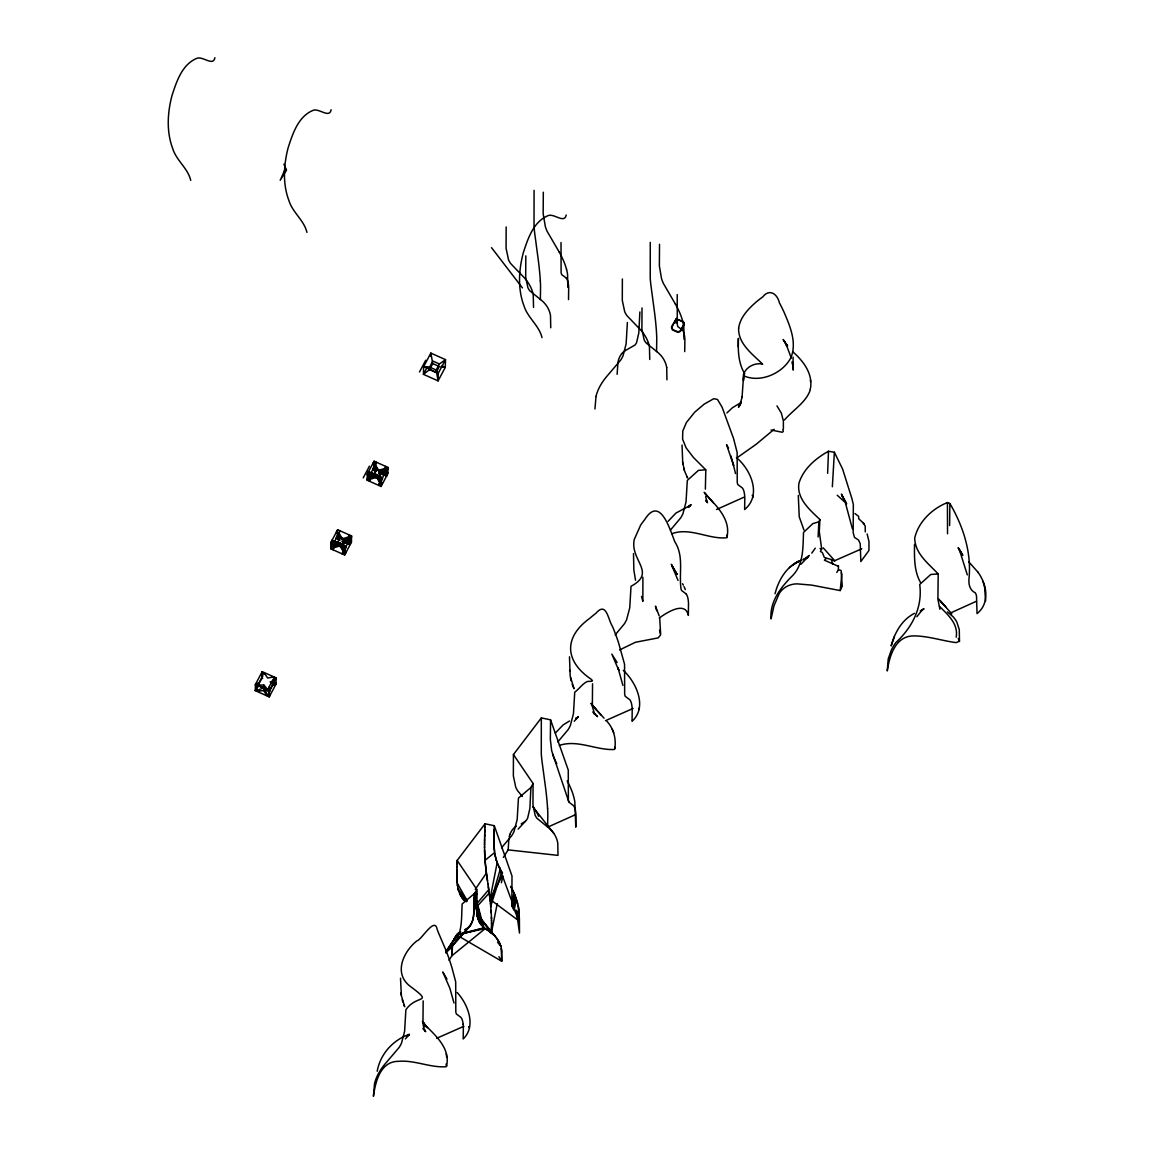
<?xml version="1.0" encoding="UTF-8"?>
<svg xmlns="http://www.w3.org/2000/svg" width="1154" height="1154" viewBox="0 0 1154 1154"><rect width="100%" height="100%" fill="white"/><g stroke="black" fill="none" stroke-linecap="round" stroke-linejoin="round"><path stroke-width="1.5" d="M484.565 848.479L484.55 843.704M491.532 926.287L491.561 922.407M493.97 839.795L493.97 841.886M491.575 923.214L491.561 924.022M493.97 840.054L493.984 838.064M484.55 845.089L484.565 842.261M493.97 839.564L494.1 831.803M705.368 489.123L705.801 469.894M738.315 346.878L738.387 338.353C737.954 350.354 738.243 363.207 744.734 373.766M956.204 637.196C958.469 623.708 947.852 614.793 939.529 606.398M463.158 1024.276A180.183 22.604 -71.7 0 0 460.85 1017.381A166.623 20.902 -71.7 0 0 460.028 1016.703L456.421 1014.005A119.814 15.031 -71.7 0 1 455.801 1011.914L455.7 981.881L452.036 968.004A252.293 230.483 1.8 0 0 445.718 949.771L438.65 933.197A65.158 59.518 1.8 0 1 437.034 928.84C434.452 916.651 421.398 940.164 416.724 940.986C403.482 951.675 393.413 973.067 409.713 985.92C434.669 1004.644 416.681 993.709 405.876 1009.822L404.607 1031.301L401.505 1043.158A119.814 48.079 -8.5 0 1 399.169 1047.414L386.907 1061.81A166.623 66.86 -8.5 0 0 384.974 1064.046A180.183 72.298 -8.5 0 0 375.944 1079.048A157.16 63.066 -8.5 0 0 374.516 1083.721L373.434 1096.3C375.425 1081.832 380.315 1061.146 398.693 1061.319C414.776 1059.935 430.514 1067.955 446.252 1066.714L446.598 1066.036C450.594 1047.673 434.87 1035.239 423.821 1023.555L427.485 1027.767L422.407 1021.434L425.263 1025.372L422.898 1022.069L423.936 1024.031L423.388 1022.92M476.472 903.106L476.53 898.735M559.286 745.441C577.534 739.224 596.07 750.403 614.289 749.494L614.793 748.946C616.294 739.036 613.856 728.607 606.845 721.25M456.84 872.395L456.84 875.121M476.487 902.067L476.631 894.898M672.003 533.682C690.193 526.989 708.945 539.668 726.861 537.735C731.376 519.011 715.74 505.365 704.618 492.989L713.23 502.783M670.387 530.162L680.6 518.002A119.814 48.079 -8.5 0 0 682.923 513.761L686.039 501.903L687.308 480.41L698.415 470.385L705.743 469.765L693.424 457.46L686.067 447.81L682.591 439.14L682.779 431.048L686.428 422.479L694.708 412.18L704.156 404.16L713.706 398.721L717.442 399.414L722.101 407.174L733.555 438.506L737.132 452.469L737.233 482.516A119.814 15.031 -71.7 0 0 737.853 484.593L741.459 487.291A166.623 20.902 -71.7 0 1 742.296 487.954A180.183 22.604 -71.7 0 1 744.575 494.864A157.16 19.719 -71.7 0 1 744.792 497.619L744.633 509.52C761.957 495.311 750.908 469.548 736.454 457.633M456.84 872.179L456.854 870.866M463.158 1024.247A157.16 19.719 -71.7 0 1 463.36 1027.017L463.201 1038.932C476.602 1026.18 467.889 1004.095 457.186 992.527M484.565 842.896L484.622 838.698M557.815 741.921L568.028 729.775A119.814 48.079 -8.5 0 0 570.35 725.52L573.466 713.662L574.735 692.169C579.019 689.14 581.904 684.409 586.549 681.87C588.064 680.485 595.075 682.692 591.338 679.36C565.143 661.761 562.892 637.773 589.708 618.342A128.916 117.766 1.8 0 1 595.897 613.308C606.557 600.859 608.043 619.741 612.341 626.16A252.365 230.555 1.8 0 1 618.4 642.244L624.559 664.228L624.66 694.275A119.814 15.031 -71.7 0 0 625.28 696.352L628.887 699.05A166.623 20.902 -71.7 0 1 629.723 699.713A180.183 22.604 -71.7 0 1 632.003 706.623A157.16 19.719 -71.7 0 1 632.219 709.378L632.06 721.279C647.783 706.998 636.171 682.302 623.319 670.344M660.636 633.734L659.699 618.025M493.984 837.588L494.027 834.674M832.885 560.022L824.374 557.512L822.355 552.535L820.422 551.468L821.691 549.001L819.282 531.605L819.917 519.545C809.906 509.938 796.303 498.557 798.986 483.079C803.444 468.755 815.763 458.282 828.5 451.257L834.371 452.267L832.351 486.757M484.579 841.295L484.608 839.679M400.51 978.188L401.39 995.7L404.708 1006.75L403.756 1004.543M456.869 870.635L456.883 869.51M793.101 357.149L792.957 369.165M491.546 926.042L491.402 931.509M569.485 656.814L570.177 675.97L574.014 688.722L572.24 684.394M682.043 445.04L682.721 462.754L684.582 471.005L687.582 477.944L686.976 476.616M819.917 519.545L818.878 521.781L818.114 536.971M828.5 451.257L827.62 473.313M476.53 898.49L476.573 896.975M484.622 839.001L484.68 835.929M914.516 544.414C914.357 557.137 913.997 571.042 920.474 582.409M783.407 428.725L783.364 421.556M798.294 495.412L799.232 516.776L803.949 530.047M484.651 837.169L484.853 829.957M491.517 927.354L491.474 928.681M494.042 834.068L494.128 830.837M810.512 388.162C812.892 373.521 803.285 361 792.942 351.912M865.298 531.893L865.183 526.008L863.004 522.632M456.926 867.433L456.955 866.481M476.588 896.47L476.732 891.537M484.694 835.308L484.738 834.039M476.631 894.639L476.674 893.008M484.781 832.279L484.81 831.125M494.128 831.068L494.157 829.841M518.838 919.219L518.42 907.015L515.03 895.49M423.172 1000.879L422.955 1022.963L423.633 1027.81L425.667 1031.69L424.355 1029.83M457.013 864.534L457.042 863.538M457.085 862.153L456.869 877.689M457.071 862.514L457.143 860.437L485.041 823.797L494.287 825.701L511.987 875.987L511.857 904.491M476.717 891.912L476.79 889.359L457.143 860.437M484.839 830.317L484.94 827.144M484.925 827.562L485.041 823.797M506.159 226.963L506.087 248.326L508.496 259.636A119.814 48.367 -5.9 0 0 510.573 263.444L522.084 275.445A166.623 67.249 -5.9 0 1 523.887 277.306A180.183 72.731 -5.9 0 1 532.095 290.592A157.16 63.427 -5.9 0 1 533.249 294.991L533.537 307.44M494.157 830.029L494.287 825.701M497.244 903.582L491.344 933.052L491.402 931.134M491.344 933.052L491.373 932.273M501.745 960.474L501.153 947.362M459.912 932.1L456.667 934.971L501.716 961.268L501.788 951.963M525.82 255.885L525.69 277.075L527.868 287.591A119.814 43.967 -25.8 0 0 529.773 290.765L540.303 299.376A166.623 61.133 -25.8 0 1 541.962 300.704A180.183 66.11 -25.8 0 1 549.448 311.508A157.16 57.657 -25.8 0 1 550.501 315.547L550.746 327.794M567.177 780.941A180.183 66.845 28 0 1 573.812 797.053A157.16 58.306 28 0 1 574.851 802.102L575.774 827.158L575.933 815.258A157.16 19.719 -71.7 0 0 575.731 812.488A180.183 22.604 -71.7 0 0 573.423 805.622A166.623 20.902 -71.7 0 0 572.6 804.944L568.994 802.232A119.814 15.031 -71.7 0 1 568.374 800.155L568.273 770.107L550.573 719.822L541.327 717.918L513.429 754.557L513.357 775.921L515.751 787.23A119.814 48.367 -5.9 0 0 517.843 791.038L522.373 796.448M534.071 190.323L534.028 226.213A119.814 15.752 74.5 0 0 534.562 232.156L537.692 255.597A166.623 21.912 74.5 0 1 538.182 259.261A180.183 23.686 74.5 0 1 540.317 280.826M489.484 895.273L489.974 899.341L518.795 920.762L518.925 913.622M543.318 192.228L543.173 213.879L545.323 226.53A119.814 44.458 28 0 0 547.184 231.42L557.555 249.221A166.623 61.811 28 0 1 559.185 251.99M540.375 299.578L540.562 286.48A157.16 20.657 74.5 0 0 540.317 280.84M513.429 754.557L533.076 783.479L532.96 804.67L535.124 815.186A119.814 43.967 -25.8 0 0 537.043 818.359L547.573 826.956A166.623 61.133 -25.8 0 1 549.217 828.284A180.183 66.11 -25.8 0 1 556.718 839.102A157.16 57.657 -25.8 0 1 557.771 843.141L558.002 855.374L508.164 849.878L503.346 857.408M541.327 717.918L541.284 753.807A119.814 15.752 74.5 0 0 541.817 759.75L544.962 783.191A166.623 21.912 74.5 0 1 545.453 786.84A180.183 23.686 74.5 0 1 547.573 808.42M561.017 242.528L561.104 272.56A119.814 15.031 -71.7 0 0 561.724 274.652L565.345 277.349A166.623 20.902 -71.7 0 1 565.907 277.739M550.573 719.822L550.343 739.44L551.67 750.735L568.763 801.655M567.811 287.288L567.58 274.508A157.16 58.306 28 0 0 566.571 269.473M568.518 299.578L568.677 287.678A157.16 19.719 -71.7 0 0 568.388 284.259M592.55 683.788L592.348 706.609L594.714 714.239L592.781 711.975M622.367 278.994L622.294 300.357L624.689 311.667A119.814 48.367 -5.9 0 0 626.781 315.475L638.277 327.476A166.623 67.249 -5.9 0 1 640.095 329.337A180.183 72.731 -5.9 0 1 648.288 342.623M642.013 307.916L641.898 329.106L644.076 339.622A119.814 43.967 -25.8 0 0 645.98 342.796L656.511 351.407A166.623 61.133 -25.8 0 1 658.169 352.735A180.183 66.11 -25.8 0 1 665.656 363.539A157.16 57.657 -25.8 0 1 666.709 367.578M650.265 242.354L650.236 278.258A119.814 15.752 74.5 0 0 650.769 284.187L653.9 307.628A166.623 21.912 74.5 0 1 654.39 311.291A180.183 23.686 74.5 0 1 656.525 332.857A157.16 20.657 74.5 0 1 656.756 338.511L656.568 351.609M642.893 577.26L642.865 601.364L641.537 596.459M649.745 359.471L649.442 347.022A157.16 63.427 -5.9 0 0 648.317 342.608M659.511 244.259L659.381 265.91L661.516 278.561A119.814 44.458 28 0 0 663.391 283.451L673.748 301.252A166.623 61.811 28 0 1 675.378 304.021M666.94 379.825L666.709 367.578M677.21 294.558L677.311 324.591A119.814 15.031 -71.7 0 0 677.932 326.683L681.538 329.38A166.623 20.902 -71.7 0 1 682.115 329.784A180.183 22.604 -71.7 0 1 684.582 336.304A157.16 19.719 -71.7 0 1 684.885 339.694L684.711 351.609M684.019 339.319L683.788 326.539A157.16 58.306 28 0 0 682.779 321.504A180.183 66.845 28 0 0 675.364 304.021M977.928 572.124A184.207 74.88 -0.4 0 1 982.025 579.034C987.68 590.228 987.853 605.23 977.034 613.582L976.529 596.113A186.284 23.383 -71.7 0 0 975.318 592.824C969.504 590.17 968.365 583.881 969.071 577.678C971.495 551.727 962.912 525.719 949.872 503.505L947.434 502.567C932.259 508.582 918.353 521.81 914.704 538.11C914.992 553.761 928.508 563.527 938.202 573.971L937.899 599.171L939.875 609.24M947.434 502.567L947.535 533.797M949.872 503.505L949.627 525.575M938.202 573.971L930.788 574.461L919.709 584.472C922.796 607.509 912.078 627.502 895.764 642.691A186.284 74.75 -8.5 0 0 891.335 650.106L888.234 658.891L887.267 670.95C889.474 656.121 895.23 635.969 913.593 635.897C928.061 635.912 941.837 640.744 956.06 642.605L959.479 641.321L959.277 629.55L956.839 622.107A182.13 67.581 -24.4 0 0 953.031 616.698L947.42 611.937M255.265 690.64L255.467 684.351L262.218 671.642L276.167 677.888L275.965 684.178L269.214 696.886L255.265 690.64L262.03 677.946L262.218 671.642M255.51 690.193L258.9 685.577L258.986 682.879L262.737 675.84L261.987 672.09L262.477 677.182M257.63 690.64C252.481 686.471 259.419 693.294 257.861 690.179L263.848 687.784L269.618 691.188L268.868 687.308L272.618 680.254L275.921 678.336L272.532 682.952L270.065 681.855M258.986 682.879L255.712 683.889L255.438 685.404L257.76 686.442L258.034 684.928L263.934 685.101L267.324 689.097L267.05 690.597L269.372 691.635M258.034 684.928L257.76 686.442M261.785 678.393L262.059 676.893M258.9 685.577L255.669 684.942L263.848 687.784C266.199 691.736 270.195 701.877 263.761 690.481L263.934 685.101M264.266 674.181C266.574 672.796 258.669 672.984 264.511 673.734M267.05 690.597L267.324 689.097M267.137 695.4L267.165 694.347L269.488 695.386L269.459 696.439L268.868 687.308M269.214 696.886L269.416 690.597L276.167 677.888M268.694 692.703L272.445 685.649L272.618 680.254M273.671 682.101L273.397 683.601L273.671 682.101L276.008 683.139L275.734 684.639L272.445 685.649M273.599 677.297L273.57 678.35L275.893 679.389L273.844 676.85L267.67 678.047L264.309 673.128M330.708 548.741L330.895 542.452L337.66 529.744L351.595 535.99L351.407 542.279L344.642 554.987L330.708 548.741L337.458 536.033L337.559 532.888M332.02 540.332L330.866 543.491L333.189 544.544L334.314 542.423L334.357 541.37L332.02 540.332L342.392 544.111L345.969 546.578L345.94 547.616L344.815 549.737L342.493 548.698L343.647 545.525L340.069 543.058L334.357 541.37L333.189 544.544M333.059 548.741L333.03 549.78L334.184 546.621L331.862 545.582L330.736 547.688L333.059 548.741L334.184 546.621L340.026 544.486L343.618 546.578L343.647 545.525L345.969 546.578M339.911 540.635L336.333 538.153L337.487 534.994M350.282 544.399L342.233 541.673L350.282 544.399L350.311 543.346L344.599 541.284L350.441 539.149L350.47 538.096L348.147 537.057L342.32 538.831L338.858 532.903L336.535 531.864L339.954 539.207L336.362 537.1L338.685 538.153L338.656 539.192L336.333 538.153M337.66 529.744L336.492 532.903L338.814 533.941L342.276 540.245M340.069 543.058L339.983 545.9L343.445 551.828L345.767 552.867L342.305 546.938L337.66 544.861L337.747 542.019L339.997 537.793L336.535 531.864M342.305 546.938L342.392 544.111L344.642 539.87L350.47 538.096M345.767 552.867L345.811 551.828L343.488 550.775L342.32 553.949L343.488 550.775L340.026 544.486L331.991 541.385L345.94 547.616M344.642 554.987L344.844 548.684L351.595 535.99M351.566 537.028L350.441 539.149L348.119 538.11L349.273 534.937L349.244 535.99M349.114 540.187L347.945 543.361L349.114 540.187L351.436 541.24L350.311 543.346L343.704 540.764M367.145 480.208L367.333 473.905L374.098 461.196L388.032 467.442L387.831 473.746L381.08 486.454L367.145 480.208L373.896 467.5L374.098 461.196M368.458 471.784L367.304 474.958L369.626 475.996L370.751 473.876L370.78 472.823L368.458 471.784L378.829 475.563L382.407 478.03L382.378 479.083L381.253 481.204L378.93 480.165L380.084 476.991L376.507 474.525L370.78 472.823L369.626 475.996M369.496 480.194L369.468 481.247L370.622 478.073L368.299 477.035L367.174 479.155L369.496 480.194L370.622 478.073L376.449 476.313L379.911 482.242L378.757 485.401L379.911 482.242L382.248 483.281L382.205 484.334L378.743 478.405L381.022 473.126L386.749 474.813L386.705 475.866L378.671 473.126L386.705 475.866M375.151 471.265L372.771 469.62L373.925 466.447M385.681 467.457L384.556 469.577L385.71 466.404L385.681 467.457L388.004 468.495L386.878 470.616L384.556 469.577L378.728 471.337L375.295 464.355L372.973 463.317L376.406 470.298L374.156 474.525L369.857 473.255M378.743 478.405L374.098 476.328L375.252 473.154M375.093 470.659L376.247 467.485L375.093 470.659L372.771 469.62M376.406 470.298L372.973 463.317M379.882 483.295L376.449 476.313M381.051 472.375L381.08 471.322L378.8 476.616L381.051 472.375L386.878 470.616L386.907 469.563L381.08 471.322L376.435 469.245L374.156 474.525L382.378 479.083L376.478 475.578L376.507 474.525M381.022 473.126L379.868 476.285M381.08 486.454L381.282 480.151L388.032 467.442M385.551 471.654L384.383 474.813L385.551 471.654L387.874 472.693L386.749 474.813L380.128 472.505M430.759 356.182L430.846 353.095L445.516 359.659L445.271 367.376L438.087 380.892L423.431 374.329L423.662 366.611L430.846 353.095L432.764 363.611L429.562 369.641L423.431 374.329L427.413 366.813M448.993 960.272L451.878 955.757L452.556 944.837M474.568 896.023L474.655 893.369L476.79 889.647M476.66 893.831L474.655 893.369C471.625 903.813 478.434 923.474 465.134 929.677M508.164 849.878L508.885 838.626M533.076 783.479L530.941 787.49L529.874 808.492L527.652 818.128A119.814 33.654 50.7 0 1 526.036 820.609L518.132 829.12M594.945 408.978L596.027 396.399M617.116 374.314L617.967 362.284A157.16 44.155 50.7 0 1 618.962 358.649A180.183 50.617 50.7 0 1 625.252 350.614M627.387 322.5L626.117 343.979L623.016 355.836A119.814 48.079 -8.5 0 1 620.679 360.091L608.418 374.487A166.623 66.86 -8.5 0 0 606.499 376.723A180.183 72.298 -8.5 0 0 597.455 391.74A157.16 63.066 -8.5 0 0 596.027 396.399M639.879 311.941L638.811 332.943L636.59 342.579A119.814 33.654 50.7 0 1 634.974 345.046L626.55 349.864A166.623 46.809 50.7 0 0 625.237 350.6M743.681 374.978L743.493 380.531L743.739 373.333L742.036 397.567L742.181 396.659L739.959 404.982L741.229 401.707L738.502 407.261L740.017 404.607M451.95 953.882L452.195 948.328M474.525 897.307C473.154 908.212 476.689 923.892 464.932 929.763M452.253 947.636L452.354 946.496M214.918 57.7C213.202 67.134 201.979 54.93 196.021 58.695C181.798 65.086 176.432 81.92 171.96 95.667C167.431 112.933 166.335 131.859 172.797 148.794C176.461 160.565 188.001 168.412 190.727 180.356M331.126 109.731C329.409 119.165 318.187 106.961 312.229 110.726C297.992 117.117 292.626 133.951 288.154 147.712C283.639 164.979 282.528 183.89 289.005 200.825C292.669 212.596 304.209 220.443 306.921 232.387M566.196 214.99C564.479 224.424 553.256 212.221 547.299 215.986C533.076 222.376 527.71 239.21 523.238 252.971C518.723 270.238 517.612 289.149 524.075 306.084C527.739 317.855 539.279 325.702 542.005 337.646M513.804 909.626L514.713 894.696L516.415 899.197M452.397 946.035L452.541 944.982M513.227 909.02L512.145 906.337L513.833 892.691L513.068 891.032A172.509 64.004 28 0 0 510.861 886.734L510.645 886.344M496.941 861.908L496.364 860.235L497.201 862.572L489.974 899.341L502.336 875.684M501.413 882.767L502.812 875.843M513.992 909.77L516.502 899.456M775.026 593.733C778.402 580.606 785.715 567.58 798.323 561.45L792.466 565.143L798.323 561.45M377.185 1071.244C380.33 1053.919 393.081 1039.869 409.439 1034.287L406.785 1036.177L409.165 1034.734L405.386 1038.917M490.392 903.236L500.273 869.15L498.716 866.091M501.73 871.717L490.681 906.308L490.594 905.371M894.379 636.604L891.162 645.937C894.624 632.753 901.909 619.712 914.487 613.337M453.681 940.221L456.667 934.971L455.065 937.264M454.012 939.385L454.936 937.481M818.878 521.781L812.791 523.656L803.516 532.441C802.91 547.198 803.761 563.945 792.74 575.457C781.056 587.025 769.559 601.422 771.06 618.919L773.973 605.879L779.224 593.531A20.613 18.825 1.8 0 1 797.154 583.866L811.651 585.107L840.213 590.574L842.247 586.174L841.266 572.759M471.308 924.123L449.945 948.617M363.221 477.871L369.453 466.129M419.508 371.992L425.739 360.25M374.055 462.249L372.93 464.37L375.252 465.408L378.728 471.337M338.685 538.153L339.81 536.033L338.656 539.192M343.43 544.832L344.642 539.87L339.997 537.793M439.385 364L436.183 370.03L438.087 380.892L438.318 373.175L445.516 359.659L439.385 364L432.851 361.058L429.634 367.102L429.562 369.641L436.097 372.569L439.313 366.539L432.764 363.611M378.93 480.165L380.084 476.991L382.407 478.03M676.46 318.461L672.205 326.467A3.159 2.885 1.8 0 0 672.061 327.851L672.479 328.948A3 2.741 1.8 0 0 673.532 329.929L676.936 331.458A2.986 2.726 1.8 0 0 678.422 331.602L678.725 331.559A3.361 3.073 1.8 0 0 679.605 331.241A2.928 2.669 1.8 0 0 680.499 330.52L683.601 324.692A2.943 2.697 1.8 0 0 683.673 323.582L683.255 322.5A2.986 2.726 1.8 0 0 682.461 321.677L677.023 319.196L682.75 321.331M815.301 548.179L811.781 553.112M458.744 932.937L445.877 953.002M836.765 572.442L838.381 569.903L838.468 565.619M455.282 941.808C462.624 930.701 461.355 916.564 462.163 903.943L474.655 893.369L476.544 897.985M445.747 952.31L458.441 933.182M446.122 951.213L457.849 933.701M475.232 889.417L486.425 873.073M916.882 616.712L922.609 609.471L920.676 611.231L924.022 608.778L920.257 610.928M800.934 564.306L809.199 555.449L803.747 559.43M739.526 405.458L740.536 404.16M668.108 521.319L675.927 513.083L690.626 505.207L688.808 506.721L690.871 504.731L688.808 506.721M555.334 733.064L563.21 724.856L569.513 721.005M574.245 721.236L578.053 717.023L575.687 718.495L576.928 717.903M469.808 926.417L447.377 951.415M688.433 507.342L690.049 505.524M449.743 948.848L448.877 949.8M477.496 905.962L489.209 893.037L489.065 891.984M477.165 903.293L488.748 889.676M501.528 847.801L511.741 835.655A119.814 48.079 -8.5 0 0 514.064 831.399L517.18 819.542L518.449 798.063L530.941 787.49M615.169 634.916L624.314 623.896A119.814 48.079 -8.5 0 0 626.636 619.64L629.752 607.783L631.022 586.29C654.289 573.769 634.772 563.051 633.762 545.539A29.153 26.643 1.8 0 1 634.267 539.437L640.643 525.128A68.49 62.561 1.8 0 1 644.668 519.704C659.944 495.066 669.883 529.196 674.787 541.716C684.091 556.113 678.884 572.615 680.947 588.396A119.814 15.031 -71.7 0 0 681.567 590.473L685.173 593.17A166.623 20.902 -71.7 0 1 686.01 593.834M726.919 412.944L732.401 407.766L740.969 402.587M576.221 718.553L578.298 716.576M784.374 420.07C792.726 410.233 806.343 402.27 810.353 389.634L809.906 389.158M826.235 558.478L824.389 560.195L837.919 566.095M774.161 429.288L756.086 444.348L736.555 458.124M525.416 821.259L521.219 823.884M659.251 618.025C666.666 612.63 685.274 600.614 688.347 615.399L688.505 603.499A157.16 19.719 -71.7 0 0 688.303 600.729A180.183 22.604 -71.7 0 0 685.995 593.863M451.878 955.757L485.243 928.581L489.036 931.249M486.036 869.972L485.055 860.307L494.662 852.561L495.758 858.158M789.408 567.609L794.991 563.383M619.611 649.947L635.378 642.288L658.169 637.888L660.593 634.931L659.583 630.156M460.403 931.797L460.648 931.653A174.874 49.132 50.7 0 0 456.97 934.625L485.243 928.581M803.934 559.502L808.002 557.339L805.377 558.377M799.982 560.714L796.029 562.82L801.943 559.921M575.067 814.868L547.631 827.173L547.818 814.06A157.16 20.657 74.5 0 0 547.587 808.435M976.443 601.248L950.507 612.976M436.645 1038.311L463.85 1026.31M743.926 497.23L716.49 509.52M605.489 720.687L633.113 708.426M833.967 561.017L861.807 548.77M343.733 539.711L348.119 538.11M337.704 543.447L331.862 545.582L331.833 546.621L337.66 544.861M378.757 470.284L384.585 468.524L386.907 469.563M374.098 476.328L368.27 478.088L368.299 477.035L374.127 475.275L378.772 477.352L382.248 483.281L381.123 485.401L378.786 484.363M370.593 479.126L376.42 477.367M334.155 547.674L339.983 545.9M803.242 559.531L805.838 558.752M462.898 933.774L484.377 927.903L487.536 930.225M456.97 934.625L484.262 927.802M257.832 691.232L263.761 690.481M285.803 169.277L285.73 170.359L286.351 169.696L283.884 164.113M440.799 366.741L445.271 367.376L442.011 365.919M838.381 569.903L841.035 570.393L841.814 574.533L840.213 590.574M272.532 682.952L275.763 683.586L273.44 682.548M771.088 430.024L782.369 432.274L783.335 431.279L782.801 429.548M820.061 548.554L821.691 549.001M370.751 473.876L376.478 475.578M676.432 318.446L671.642 326.64A3.534 3.231 1.8 0 0 671.585 327.909L672.061 329.178A3.375 3.087 1.8 0 0 672.984 330.131L677.109 331.977A3.433 3.13 1.8 0 0 678.494 332.049L678.841 331.991A3.851 3.52 1.8 0 0 679.85 331.631A3.375 3.087 1.8 0 0 680.889 330.794L684.077 324.793A3.404 3.101 1.8 0 0 684.163 323.524A3.808 3.476 1.8 0 0 683.673 322.283M375.439 468.192L380.084 470.269M383.186 471.669L386.287 473.053M375.122 469.606L372.8 468.567L376.377 471.034M367.333 473.905L381.282 480.151M340.56 537.432L351.407 542.279M330.895 542.452L344.844 548.684M342.363 552.896L344.685 553.934L345.811 551.828L342.349 545.525M271.32 682.101L275.965 684.178M260.14 686.125L269.618 691.188M255.467 684.351L269.416 690.597M266.92 694.795L269.488 695.386L268.781 690.005M515.059 901.462L513.833 892.691L514.482 910.059L516.603 910.996M752.206 495.326L753.187 497.028M488.95 931.191L491.46 932.98M489.642 931.682L494.186 935.317M516.66 911.04L519.387 917.877L519.488 933.038L516.3 910.232M491.575 933.067L493.696 934.855M854.97 513.544L858.619 516.372L858.749 518.795L864.375 524.003M482.603 926.316L483.959 927.542A152.097 55.81 -25.8 0 1 482.603 926.316L482.372 926.085M483.728 927.354L474.655 893.369L477.049 914.357M846.704 503.822L837.227 495.239M422.898 1028.69L425.22 1031.041M468.625 1026.627L469.389 1027.752M495.008 936.154L480.612 918.627M494.864 936.009L496.811 938.289M968.826 561.897L977.914 572.124M600.931 714.889L591.973 704.878L604.032 718.177M495.08 936.226L498.874 941.448M946.367 607.552L940.25 600.931L951.834 613.856M481.636 925.306L480.28 923.604M938.577 598.883L944.607 605.648M823.191 547.804L834.89 560.902M705.786 500.648L707.489 502.726L705.613 496.696M596.315 709.883L591.136 703.349M707.315 496.177L704.142 492.311M463.821 899.889L464.947 901.144L462.235 897.884M480.699 919.507L493.407 934.581L480.223 917.718M463.519 899.543L462.869 898.721M481.189 924.787L474.655 893.369L476.559 909.972M459.71 893.672L466.447 901.75M638.566 708.354L639.157 709.566M497.576 942.227L500.908 946.395M533.566 807.742L553.862 833.476M480.886 924.412L480.381 923.748M459.552 893.311L458.124 889.027L467.053 900.841M491.517 247.648L522.43 287.909M462.639 898.432L461.081 896.182L462.177 897.826M787.417 345.724L783.148 339.492L786.768 345.637L786.177 344.382L791.269 358M497.201 938.808L500.85 946.193L499.523 942.746M776.959 405.891L781.388 413.219L783.277 420.676M261.814 677.34L262.65 678.538M962.147 553.934L960.013 550.876L962.811 555.435L958.123 547.66L960.907 552.607L959.335 549.52L967.312 574.894M617.101 662.526L611.822 654.116L618.832 670.402L618.025 667.82L622.886 685.375M480.05 923.258L474.655 893.369L477.496 916.839L479.646 922.609L478.939 921.253M446.973 979.082L442.79 971.956L449.844 988.213L454.012 1003.042M677.109 574.432L672.277 566.47L676.792 573.956M841.915 495.614L846.07 502.379M728.506 448.098L726.558 444.651L733.655 465.567L730.871 455.902M676.951 574.245L671.339 564.277L678.018 580.419M457.172 883.127L467.24 900.812M498.961 956.666L501.716 961.268M501.947 872.107L502.553 873.116M834.371 452.267L842.608 469.043L851.883 498.514L853.34 504.5L853.167 532.701L854.494 537.418L858.547 540.029L860.235 543.736L860.841 561.551L868.933 550.545L868.991 541.572L867.13 533.97M500.447 869.452L501.355 871.068M460.331 894.884L461.052 896.139L460.215 894.667M510.847 886.69L513.645 892.273M498.903 941.52L499.437 942.544M480.829 919.002L481.492 920.286L481.059 919.435M682.562 583.722L683.327 585.165M556.791 763.688L554.454 759A119.814 44.458 28 0 1 552.578 754.125M784.258 340.791L787.432 346.82M500.187 868.991L499.105 866.87L511.583 900.538M844.959 501.153L841.425 494.085L844.05 499.552M459.782 893.816L460.114 894.48L459.681 893.6M498.759 866.178L497.619 863.639M684.005 586.636L685.346 589.607M513.775 892.561L514.655 894.566L514.323 893.787M446.021 1064.089L446.598 1066.036M613.726 732.66L612.284 729.371M985.588 601.104L984.65 587.501L982.992 581.342M498.038 864.591L497.691 863.798M958.253 638.451L959.479 641.321M591.194 703.594L591.829 705.108M497.36 863.004L497.028 862.125M514.482 910.059L518.795 920.762M726.631 535.225L727.092 537.072M831.443 560.152L832.899 564.104M659.208 615.933L655.458 606.11L656.669 610.682M424.21 1024.925L424.917 1026.872L423.72 1023.136L424.441 1025.834M477.554 917.127L478.838 921.065L474.655 893.369L482.444 926.172M845.493 503.173L852.388 528.806M516.747 900.221L517.482 902.702M458.628 890.845L458.282 889.647M495.989 858.994L496.379 860.249L495.311 856.268M683.745 468.12L684.365 470.269M402.212 999.753L402.876 1002.047M614.635 747.229L614.894 748.181M517.555 902.947L517.814 904M732.978 463.187L735.516 473.573M457.994 888.479L457.301 884.296M571.115 680.701L570.465 677.643M476.357 906.957L474.655 893.369L476.487 901.837M635.537 580.231L633.849 570.047L633.503 553.588M512.131 906.222L511.871 904.649M495.239 855.922L494.864 853.946M518.16 905.63L518.377 906.799M501.37 948.357L501.5 949.165M477.179 915.194L477.496 916.839L477.179 915.165M518.42 907.03L518.579 908.155M478.088 919.06L474.655 893.369L479.054 921.512M682.591 461.903L682.923 464.081M474.655 893.369L476.227 903.669M457.489 885.782L457.345 884.729M792.668 364.375L792.293 361.793L793.288 370.088L792.87 364.549M487.897 883.661L488.964 891.176M488.012 884.454L486.512 873.737M487.075 877.92L487.493 880.805M488.301 886.488L488.719 889.46M501.528 949.353L501.658 950.348M486.887 876.506L486.252 871.717M494.619 852.301L494.071 845.55M488.993 891.451L489.57 895.994M401.001 992.887L401.318 995.267M486.382 872.727L485.964 869.452A121.949 16.026 74.5 0 1 485.055 860.293L484.853 857.292M486.209 871.385L486.079 870.332M494.532 851.594L494.244 848.695M518.608 908.357L518.752 909.698M489.671 896.73L489.786 897.798M446.656 1057.252L446.266 1053.775M489.96 899.197L490.147 900.942M490.147 900.913L490.262 901.995M490.407 903.38L490.551 904.938M501.673 950.535L501.774 951.761M490.666 906.049L490.767 907.232M490.767 907.246L491.2 912.8M456.998 880.863L457.157 882.925M518.766 909.886L518.853 911.213M457.128 882.55L457.071 881.8M491.027 910.376L491.085 911.198M494.229 848.536L494.114 846.459M457.042 881.526L456.984 880.531M491.445 917.315L491.2 912.655M484.911 858.316L484.81 856.513M569.643 670.041L569.715 671.397M484.824 856.989L484.694 854.148M456.941 879.579L456.984 880.646M456.97 880.271L456.883 877.877M810.454 380.084L810.541 381.902M484.795 856.225L484.738 855.042M494.1 846.228L493.97 840.516M518.867 911.631L518.925 913.175M491.561 922.392L491.445 917.141M484.723 854.667L484.608 851.479M491.46 917.589L491.503 918.916M456.912 878.987L456.84 875.323M484.68 853.888L484.651 853.037M494.027 844.512L494.013 843.733M484.637 852.33L484.593 850.541M484.608 851.248L484.579 849.834M493.999 843.43L493.984 842.131M491.532 919.94L491.561 921.238M484.579 849.964L484.565 849.171M484.55 848.103L484.55 846.574M682.807 321.476A3.404 3.101 1.8 0 1 683.731 322.413M532.773 806.79A180.183 72.731 -5.9 0 1 538.644 816.34M509.174 837.083A157.16 44.155 50.7 0 1 510.025 834.198M510.039 834.227A180.183 50.617 50.7 0 1 516.314 826.177M559.156 251.976A180.183 66.845 28 0 1 566.556 269.473M565.893 277.768A180.183 22.604 -71.7 0 1 568.374 284.273M738.632 328.111C737.954 343.921 753.057 354.566 762.606 364.145C755.134 362.313 745.657 367.059 743.594 374.531L744.287 376.045C760.803 383.07 783.104 373.189 791.067 357.351C797.039 342.046 789.884 325.861 783.854 311.753A199.166 181.957 1.8 0 0 779.426 302.867C777.392 294.01 769.502 288.24 762.751 296.895A101.725 92.926 1.8 0 0 755.971 302.189C748.167 309.07 740.147 317.364 738.632 328.111M338.858 532.903L338.814 533.941L339.983 530.782L338.858 532.903M375.295 464.355L375.252 465.408L376.42 462.235L375.295 464.355M285.009 169.479L280.191 180.312L286.524 170.157L285.009 169.479M675.494 322.053L675.999 322.774L675.494 322.053M676.071 320.971L676.576 321.677L676.071 320.971M676.648 319.889L677.153 320.596L676.648 319.889M429.634 367.102L423.662 366.611L438.318 373.175L436.183 370.03L429.634 367.102M597.469 716.547L594.079 713.403L597.469 716.547M787.475 345.753L785.715 343.503L787.432 345.767M706.551 501.269L706.219 500.259L706.551 501.269"/></g></svg>
